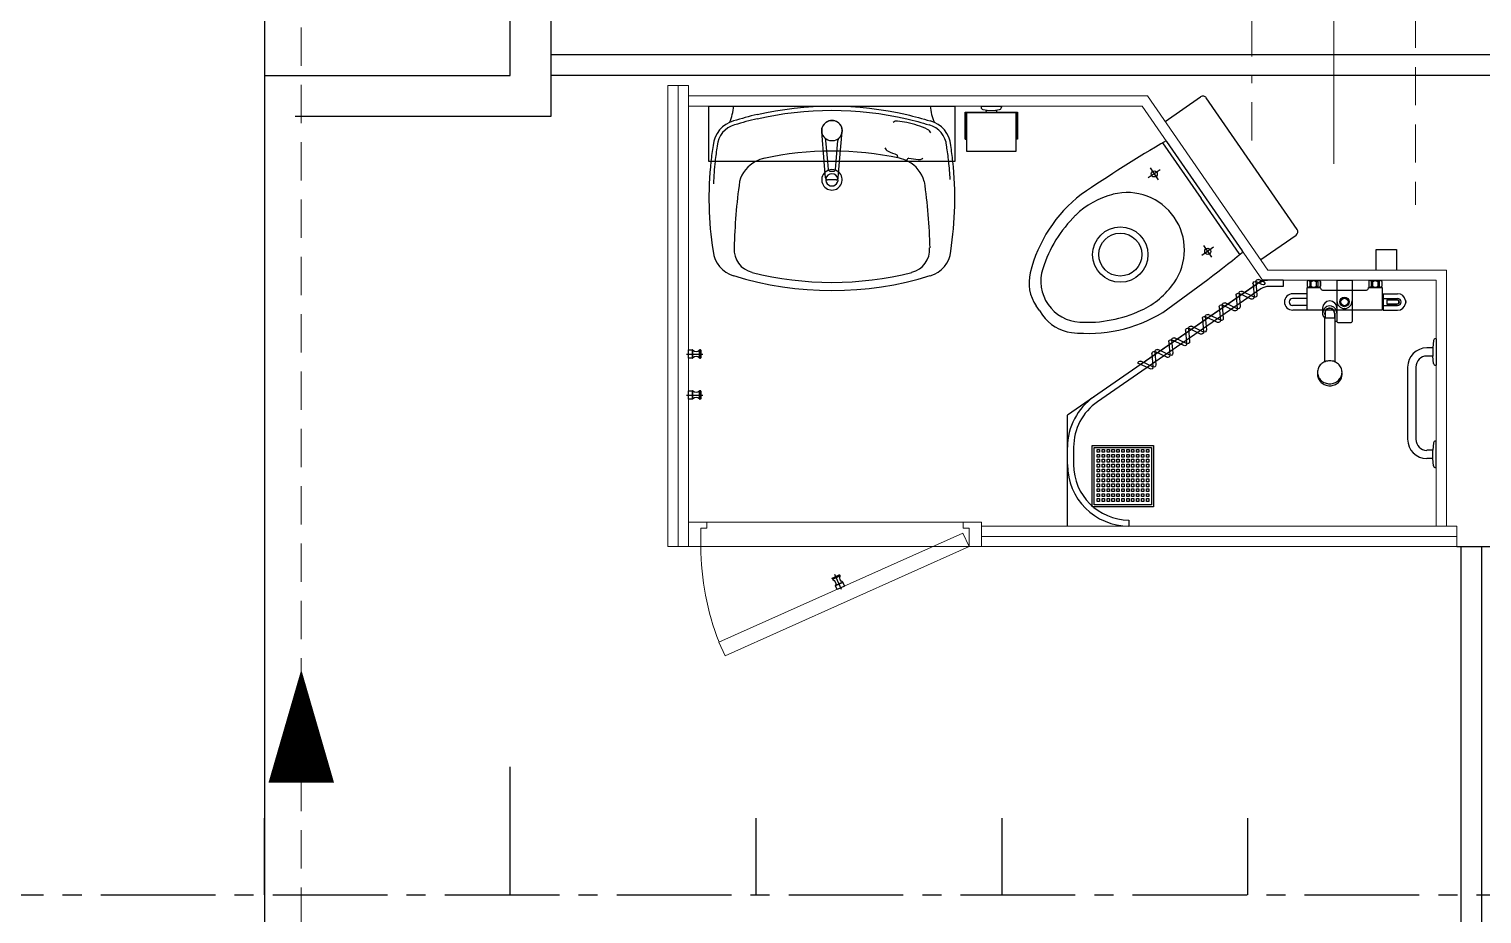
# Model space of a CAD drawing. Extents: x 475189 to 476029, y 1007718 to 1008015.
# Drawn here: x 475725.64 to 475744.65, y 1007963.89 to 1007975.47 of the extents above; entities that cross this region are included whole.
import ezdxf

# ---------------------------------------------------------------- set-up
doc = ezdxf.new("R2010")
doc.units = 0
doc.header["$LTSCALE"] = 2
doc.header["$MEASUREMENT"] = 0
for name, pattern in [('CENTER2', [1.125, 0.75, -0.125, 0.125, -0.125]), ('DASHDOT2', [0.5, 0.25, -0.125, 0, -0.125]), ('HIDDEN', [0.375, 0.25, -0.125])]:
    doc.linetypes.add(name, pattern=pattern)
doc.layers.get('0').update_dxf_attribs({"linetype": 'CONTINUOUS', "lineweight": 0})
for name, color, linetype in [('DIVISION', 42, 'CONTINUOUS'), ('Frame', 243, 'CONTINUOUS'), ('Furniture', 122, 'CONTINUOUS'), ('LAYER002', 7, 'CONTINUOUS'), ('Lining', 151, 'CONTINUOUS')]:
    doc.layers.add(name, color=color, linetype=linetype)

msp = doc.modelspace()

# ---------------------------------------------------------------- linework, layer by layer
at = {"color": 8}
for p, q in [((475742.71, 1007979.152), (475742.71, 1007973.707)), ((475734, 1007974.729), (475734, 1007968.698)), ((475734.268, 1007974.729), (475734, 1007974.729)), ((475734.134, 1007974.729), (475734.134, 1007968.698)), ((475734.268, 1007974.729), (475734.268, 1007968.698)), ((475740.275, 1007974.595), (475734.268, 1007974.595)), ((475741.85, 1007972.316), (475740.275, 1007974.595)), ((475740.205, 1007974.461), (475734.268, 1007974.461)), ((475741.779, 1007972.182), (475740.205, 1007974.461)), ((475744.186, 1007972.316), (475741.85, 1007972.316)), ((475744.186, 1007968.966), (475744.186, 1007972.316)), ((475744.052, 1007972.182), (475741.863, 1007972.182)), ((475744.052, 1007968.966), (475744.052, 1007972.182)), ((475734.268, 1007969.019), (475734.268, 1007968.939)), ((475734.268, 1007969.019), (475734.51, 1007969.019)), ((475734.429, 1007968.939), (475734.429, 1007968.698)), ((475734.429, 1007968.939), (475734.51, 1007968.939)), ((475734.51, 1007969.019), (475737.86, 1007969.019)), ((475734.51, 1007969.019), (475734.51, 1007968.939)), ((475737.859, 1007968.874), (475734.664, 1007967.446)), ((475737.859, 1007968.874), (475737.941, 1007968.698)), ((475737.86, 1007969.019), (475737.86, 1007968.939)), ((475737.86, 1007969.019), (475738.102, 1007969.019)), ((475737.941, 1007968.939), (475737.86, 1007968.939)), ((475737.941, 1007968.939), (475737.941, 1007968.698)), ((475738.102, 1007968.939), (475738.102, 1007969.019)), ((475738.102, 1007968.966), (475744.32, 1007968.966)), ((475738.102, 1007968.966), (475738.102, 1007968.698)), ((475744.32, 1007968.698), (475744.32, 1007968.966)), ((475734, 1007968.698), (475744.32, 1007968.698)), ((475734.268, 1007968.698), (475734.268, 1007968.751)), ((475734.429, 1007968.698), (475734.268, 1007968.698)), ((475737.941, 1007968.698), (475734.429, 1007968.698)), ((475737.941, 1007968.698), (475734.746, 1007967.27)), ((475737.941, 1007968.698), (475738.102, 1007968.698)), ((475738.102, 1007968.832), (475744.32, 1007968.832)), ((475738.102, 1007968.698), (475738.102, 1007968.751)), ((475734.746, 1007967.27), (475734.664, 1007967.446))]:
    msp.add_line(p, q, dxfattribs=at)
at = {"color": 8, "linetype": 'DASHDOT2'}
msp.add_line((475741.638, 1007977.811), (475741.638, 1007973.836), dxfattribs=at)
at = {"color": 8, "linetype": 'HIDDEN'}
for p, q in [((475729.202, 1007944.989), (475729.202, 1007976.471)), ((475743.782, 1007976.471), (475743.782, 1007973.171))]:
    msp.add_line(p, q, dxfattribs=at)
at = {"color": 8}
msp.add_lwpolyline([(475729.202, 1007967.089, 0, 0.858, 0), (475729.202, 1007965.61, 0.858, 0.858, 0)], format="xyseb", dxfattribs=at)
msp.add_arc((475737.807, 1007968.698), 3.377, 180, 201.7012, dxfattribs=at)
at = {"layer": 'DIVISION', "color": 8}
for p, q in [((475762.762, 1007975.131), (475732.472, 1007975.131)), ((475752.844, 1007974.863), (475732.472, 1007974.863)), ((475744.374, 1007968.698), (475744.374, 1007953.419)), ((475744.642, 1007968.698), (475744.642, 1007953.419))]:
    msp.add_line(p, q, dxfattribs=at)
at = {"layer": 'DIVISION', "color": 8, "linetype": 'Continuous'}
msp.add_line((475732.472, 1007974.863), (475732.472, 1007975.131), dxfattribs=at)
at = {"layer": 'Frame', "color": 8}
for p, q in [((475731.936, 1007964.141), (475731.936, 1007965.815)), ((475728.72, 1007964.141), (475728.72, 1007965.146)), ((475735.153, 1007964.141), (475735.153, 1007965.146)), ((475738.37, 1007964.141), (475738.37, 1007965.146)), ((475741.586, 1007964.141), (475741.586, 1007965.146))]:
    msp.add_line(p, q, dxfattribs=at)
at = {"layer": 'Frame', "color": 8, "linetype": 'CENTER2'}
msp.add_line((475661.329, 1007964.141), (475847.851, 1007964.141), dxfattribs=at)
at = {"layer": 'Furniture', "color": 8}
for p, q in [((475740.506, 1007974.261), (475740.969, 1007974.581)), ((475734.858, 1007974.461), (475735.166, 1007974.461)), ((475737.123, 1007974.461), (475737.431, 1007974.461)), ((475738.096, 1007974.461), (475738.364, 1007974.461)), ((475738.096, 1007974.461), (475738.097, 1007974.445)), ((475738.162, 1007974.407), (475738.164, 1007974.407)), ((475738.163, 1007974.402), (475738.297, 1007974.402)), ((475738.163, 1007974.402), (475738.163, 1007974.391)), ((475738.297, 1007974.407), (475738.298, 1007974.407)), ((475738.297, 1007974.402), (475738.297, 1007974.391)), ((475738.364, 1007974.461), (475738.363, 1007974.445)), ((475742.232, 1007972.847), (475741.043, 1007974.568)), ((475737.887, 1007974.027), (475737.887, 1007974.38)), ((475737.887, 1007974.38), (475738.152, 1007974.38)), ((475737.903, 1007974.027), (475737.903, 1007974.38)), ((475737.909, 1007973.866), (475737.909, 1007974.38)), ((475737.909, 1007974.375), (475738.552, 1007974.375)), ((475738.308, 1007974.38), (475738.573, 1007974.38)), ((475738.552, 1007974.38), (475738.552, 1007973.866)), ((475738.557, 1007974.38), (475738.557, 1007974.027)), ((475738.573, 1007974.38), (475738.573, 1007974.027)), ((475736.044, 1007973.737), (475736.011, 1007974.128)), ((475736.09, 1007973.737), (475736.066, 1007974.01)), ((475736.199, 1007973.737), (475736.223, 1007974.01)), ((475736.245, 1007973.737), (475736.278, 1007974.128)), ((475737.887, 1007974.027), (475737.903, 1007974.027)), ((475738.573, 1007974.027), (475738.557, 1007974.027)), ((475738.552, 1007973.866), (475737.909, 1007973.866)), ((475740.471, 1007973.981), (475740.976, 1007973.25)), ((475741.515, 1007972.565), (475740.526, 1007973.996)), ((475736.062, 1007973.52), (475736.044, 1007973.737)), ((475736.1, 1007973.633), (475736.09, 1007973.737)), ((475736.19, 1007973.633), (475736.199, 1007973.737)), ((475736.227, 1007973.52), (475736.245, 1007973.737)), ((475740.438, 1007973.628), (475740.284, 1007973.521)), ((475740.308, 1007973.651), (475740.414, 1007973.497)), ((475736.201, 1007973.496), (475736.089, 1007973.496)), ((475736.126, 1007973.608), (475736.163, 1007973.608)), ((475741.472, 1007972.533), (475740.976, 1007973.25)), ((475741.756, 1007972.453), (475742.219, 1007972.773)), ((475741.139, 1007972.613), (475740.985, 1007972.507)), ((475741.116, 1007972.483), (475741.009, 1007972.637)), ((475743.264, 1007972.584), (475743.532, 1007972.584)), ((475743.264, 1007972.316), (475743.264, 1007972.584)), ((475743.532, 1007972.584), (475743.532, 1007972.316)), ((475741.779, 1007972.182), (475739.227, 1007970.418)), ((475741.711, 1007972.135), (475740.201, 1007971.091)), ((475741.654, 1007972.137), (475741.668, 1007971.963)), ((475741.771, 1007972.126), (475741.692, 1007972.164)), ((475741.692, 1007972.164), (475741.706, 1007971.989)), ((475741.809, 1007972.153), (475741.73, 1007972.19)), ((475742.047, 1007972.182), (475741.779, 1007972.182)), ((475742.047, 1007972.182), (475742.047, 1007972.102)), ((475742.364, 1007972.164), (475742.364, 1007972.164)), ((475742.364, 1007972.164), (475742.364, 1007972.105)), ((475742.364, 1007972.164), (475742.364, 1007972.105)), ((475742.364, 1007972.105), (475742.364, 1007972.105)), ((475742.369, 1007972.182), (475742.53, 1007972.182)), ((475742.397, 1007972.164), (475742.417, 1007972.164)), ((475742.397, 1007972.164), (475742.397, 1007972.105)), ((475742.397, 1007972.105), (475742.417, 1007972.105)), ((475742.417, 1007972.105), (475742.417, 1007972.164)), ((475742.481, 1007972.164), (475742.502, 1007972.164)), ((475742.481, 1007972.164), (475742.481, 1007972.105)), ((475742.481, 1007972.105), (475742.502, 1007972.105)), ((475742.502, 1007972.164), (475742.502, 1007972.105)), ((475742.534, 1007972.164), (475742.535, 1007972.164)), ((475742.534, 1007972.164), (475742.534, 1007972.105)), ((475742.534, 1007972.105), (475742.535, 1007972.105)), ((475742.535, 1007972.164), (475742.535, 1007972.105)), ((475742.752, 1007972.182), (475742.951, 1007972.182)), ((475742.752, 1007972.182), (475742.752, 1007971.912)), ((475742.951, 1007972.182), (475742.951, 1007971.912)), ((475743.169, 1007972.164), (475743.168, 1007972.164)), ((475743.168, 1007972.164), (475743.168, 1007972.105)), ((475743.169, 1007972.105), (475743.168, 1007972.105)), ((475743.169, 1007972.164), (475743.169, 1007972.105)), ((475743.173, 1007972.182), (475743.334, 1007972.182)), ((475743.201, 1007972.164), (475743.221, 1007972.164)), ((475743.201, 1007972.164), (475743.201, 1007972.105)), ((475743.201, 1007972.105), (475743.221, 1007972.105)), ((475743.221, 1007972.105), (475743.221, 1007972.164)), ((475743.286, 1007972.164), (475743.306, 1007972.164)), ((475743.286, 1007972.164), (475743.286, 1007972.105)), ((475743.286, 1007972.105), (475743.306, 1007972.105)), ((475743.306, 1007972.164), (475743.306, 1007972.105)), ((475743.338, 1007972.164), (475743.339, 1007972.164)), ((475743.338, 1007972.164), (475743.338, 1007972.105)), ((475743.338, 1007972.105), (475743.339, 1007972.105)), ((475743.339, 1007972.164), (475743.339, 1007972.105)), ((475741.757, 1007972.069), (475739.62, 1007970.592)), ((475741.433, 1007971.985), (475741.447, 1007971.81)), ((475741.63, 1007971.936), (475741.471, 1007972.011)), ((475741.471, 1007972.011), (475741.486, 1007971.837)), ((475741.668, 1007971.963), (475741.51, 1007972.038)), ((475742.047, 1007972.102), (475741.863, 1007972.102)), ((475742.361, 1007971.944), (475742.172, 1007971.944)), ((475742.361, 1007972.005), (475742.173, 1007972.005)), ((475742.361, 1007972.086), (475742.538, 1007972.086)), ((475742.361, 1007971.791), (475742.361, 1007972.086)), ((475742.538, 1007972.08), (475742.538, 1007972.086)), ((475742.565, 1007972.054), (475743.138, 1007972.054)), ((475743.165, 1007972.086), (475743.342, 1007972.086)), ((475743.165, 1007972.08), (475743.165, 1007972.086)), ((475743.342, 1007972.08), (475743.342, 1007972.086)), ((475743.342, 1007972.086), (475743.342, 1007971.791)), ((475743.342, 1007971.992), (475743.358, 1007971.992)), ((475743.358, 1007972.005), (475743.546, 1007972.005)), ((475743.358, 1007972.005), (475743.358, 1007971.791)), ((475743.358, 1007971.944), (475743.546, 1007971.944)), ((475743.404, 1007971.925), (475743.404, 1007971.871)), ((475743.404, 1007971.925), (475743.542, 1007971.925)), ((475743.406, 1007971.924), (475743.406, 1007971.873)), ((475743.406, 1007971.924), (475743.542, 1007971.924)), ((475743.651, 1007971.92), (475743.651, 1007971.92)), ((475743.651, 1007971.92), (475743.651, 1007971.877)), ((475738.859, 1007971.787), (475738.818, 1007971.846)), ((475738.859, 1007971.787), (475738.901, 1007971.727)), ((475741.227, 1007971.658), (475741.069, 1007971.733)), ((475741.213, 1007971.832), (475741.227, 1007971.658)), ((475741.251, 1007971.859), (475741.265, 1007971.684)), ((475741.409, 1007971.784), (475741.251, 1007971.859)), ((475741.447, 1007971.81), (475741.289, 1007971.885)), ((475742.361, 1007971.853), (475742.172, 1007971.853)), ((475742.361, 1007971.791), (475742.173, 1007971.791)), ((475742.851, 1007971.791), (475742.361, 1007971.791)), ((475742.565, 1007971.818), (475742.565, 1007971.751)), ((475742.597, 1007971.751), (475742.597, 1007971.686)), ((475742.72, 1007971.751), (475742.72, 1007971.686)), ((475742.725, 1007971.751), (475742.725, 1007971.648)), ((475742.752, 1007971.912), (475742.752, 1007971.641)), ((475743.342, 1007971.791), (475742.851, 1007971.791)), ((475742.951, 1007971.912), (475742.951, 1007971.641)), ((475743.342, 1007971.804), (475743.358, 1007971.804)), ((475743.358, 1007971.853), (475743.546, 1007971.853)), ((475743.358, 1007971.791), (475743.546, 1007971.791)), ((475743.404, 1007971.871), (475743.542, 1007971.871)), ((475743.406, 1007971.873), (475743.542, 1007971.873)), ((475743.651, 1007971.877), (475743.651, 1007971.877)), ((475740.968, 1007971.479), (475740.81, 1007971.554)), ((475740.81, 1007971.554), (475740.824, 1007971.379)), ((475741.006, 1007971.505), (475740.848, 1007971.58)), ((475740.992, 1007971.68), (475741.006, 1007971.505)), ((475741.189, 1007971.631), (475741.03, 1007971.706)), ((475741.03, 1007971.706), (475741.045, 1007971.532)), ((475742.591, 1007971.686), (475742.591, 1007971.115)), ((475742.725, 1007971.686), (475742.591, 1007971.686)), ((475742.725, 1007971.686), (475742.725, 1007971.115)), ((475742.725, 1007971.648), (475742.752, 1007971.648)), ((475742.763, 1007971.63), (475742.94, 1007971.63)), ((475740.551, 1007971.375), (475740.565, 1007971.201)), ((475740.589, 1007971.402), (475740.604, 1007971.227)), ((475740.748, 1007971.327), (475740.589, 1007971.402)), ((475740.786, 1007971.353), (475740.628, 1007971.428)), ((475740.772, 1007971.528), (475740.786, 1007971.353)), ((475744.017, 1007971.395), (475744.005, 1007971.298)), ((475744.052, 1007971.418), (475744.044, 1007971.418)), ((475744.052, 1007971.418), (475744.052, 1007971.07)), ((475734.242, 1007971.217), (475734.456, 1007971.217)), ((475734.32, 1007971.164), (475734.32, 1007971.271)), ((475734.324, 1007971.165), (475734.324, 1007971.27)), ((475734.412, 1007971.165), (475734.412, 1007971.27)), ((475734.424, 1007971.271), (475734.415, 1007971.271)), ((475734.415, 1007971.164), (475734.415, 1007971.271)), ((475734.424, 1007971.164), (475734.415, 1007971.164)), ((475734.424, 1007971.164), (475734.424, 1007971.271)), ((475734.429, 1007971.266), (475734.429, 1007971.169)), ((475740.331, 1007971.223), (475740.345, 1007971.048)), ((475740.527, 1007971.174), (475740.369, 1007971.249)), ((475740.369, 1007971.249), (475740.383, 1007971.075)), ((475740.565, 1007971.201), (475740.407, 1007971.276)), ((475744.005, 1007971.298), (475743.929, 1007971.298)), ((475744.005, 1007971.191), (475743.929, 1007971.191)), ((475744.005, 1007971.298), (475744.005, 1007971.191)), ((475744.017, 1007971.093), (475744.005, 1007971.191)), ((475740.307, 1007971.022), (475740.148, 1007971.097)), ((475740.345, 1007971.048), (475740.187, 1007971.123)), ((475743.677, 1007971.046), (475743.677, 1007970.102)), ((475743.784, 1007971.046), (475743.784, 1007970.102)), ((475744.052, 1007971.07), (475744.044, 1007971.07)), ((475734.242, 1007970.681), (475734.456, 1007970.681)), ((475734.32, 1007970.628), (475734.32, 1007970.735)), ((475734.324, 1007970.629), (475734.324, 1007970.733)), ((475734.412, 1007970.629), (475734.412, 1007970.733)), ((475734.424, 1007970.735), (475734.415, 1007970.735)), ((475734.415, 1007970.628), (475734.415, 1007970.735)), ((475734.424, 1007970.628), (475734.415, 1007970.628)), ((475734.424, 1007970.628), (475734.424, 1007970.735)), ((475734.429, 1007970.73), (475734.429, 1007970.633)), ((475739.227, 1007969.77), (475739.227, 1007970.418)), ((475739.549, 1007970.022), (475740.353, 1007970.022)), ((475739.549, 1007969.218), (475739.549, 1007970.022)), ((475740.353, 1007970.022), (475740.353, 1007969.218)), ((475744.017, 1007970.055), (475744.005, 1007969.958)), ((475744.052, 1007970.078), (475744.044, 1007970.078)), ((475744.052, 1007969.73), (475744.052, 1007970.078)), ((475739.227, 1007968.966), (475739.227, 1007969.997)), ((475739.308, 1007969.768), (475739.308, 1007969.997)), ((475739.576, 1007969.995), (475740.326, 1007969.995)), ((475739.576, 1007969.245), (475739.576, 1007969.995)), ((475740.326, 1007969.995), (475740.326, 1007969.245)), ((475744.005, 1007969.958), (475743.929, 1007969.958)), ((475744.005, 1007969.85), (475743.929, 1007969.85)), ((475744.005, 1007969.85), (475744.005, 1007969.958)), ((475744.017, 1007969.753), (475744.005, 1007969.85)), ((475744.052, 1007969.73), (475744.044, 1007969.73)), ((475740.353, 1007969.218), (475739.549, 1007969.218)), ((475740.326, 1007969.245), (475739.576, 1007969.245)), ((475740.031, 1007969.046), (475740.031, 1007968.966)), ((475736.247, 1007968.324), (475736.149, 1007968.28)), ((475736.152, 1007968.287), (475736.24, 1007968.327)), ((475736.25, 1007968.316), (475736.152, 1007968.273)), ((475736.25, 1007968.312), (475736.155, 1007968.27)), ((475736.272, 1007968.136), (475736.185, 1007968.332)), ((475736.247, 1007968.324), (475736.25, 1007968.316)), ((475736.149, 1007968.28), (475736.152, 1007968.273)), ((475736.286, 1007968.232), (475736.191, 1007968.189)), ((475736.289, 1007968.229), (475736.191, 1007968.185)), ((475736.212, 1007968.138), (475736.191, 1007968.185)), ((475736.31, 1007968.182), (475736.212, 1007968.138)), ((475736.289, 1007968.229), (475736.31, 1007968.182))]:
    msp.add_line(p, q, dxfattribs=at)
for points in [[(475734.536, 1007973.737), (475734.536, 1007974.461), (475737.753, 1007974.461), (475737.753, 1007973.737)], [(475739.616, 1007969.969), (475739.647, 1007969.969), (475739.647, 1007969.932), (475739.616, 1007969.932)], [(475739.616, 1007969.905), (475739.647, 1007969.905), (475739.647, 1007969.867), (475739.616, 1007969.867)], [(475739.616, 1007969.84), (475739.647, 1007969.84), (475739.647, 1007969.803), (475739.616, 1007969.803)], [(475739.68, 1007969.969), (475739.711, 1007969.969), (475739.711, 1007969.932), (475739.68, 1007969.932)], [(475739.68, 1007969.905), (475739.711, 1007969.905), (475739.711, 1007969.867), (475739.68, 1007969.867)], [(475739.68, 1007969.84), (475739.711, 1007969.84), (475739.711, 1007969.803), (475739.68, 1007969.803)], [(475739.744, 1007969.969), (475739.776, 1007969.969), (475739.776, 1007969.932), (475739.744, 1007969.932)], [(475739.744, 1007969.905), (475739.776, 1007969.905), (475739.776, 1007969.867), (475739.744, 1007969.867)], [(475739.744, 1007969.84), (475739.776, 1007969.84), (475739.776, 1007969.803), (475739.744, 1007969.803)], [(475739.809, 1007969.969), (475739.84, 1007969.969), (475739.84, 1007969.932), (475739.809, 1007969.932)], [(475739.809, 1007969.905), (475739.84, 1007969.905), (475739.84, 1007969.867), (475739.809, 1007969.867)], [(475739.809, 1007969.84), (475739.84, 1007969.84), (475739.84, 1007969.803), (475739.809, 1007969.803)], [(475739.873, 1007969.969), (475739.904, 1007969.969), (475739.904, 1007969.932), (475739.873, 1007969.932)], [(475739.873, 1007969.905), (475739.904, 1007969.905), (475739.904, 1007969.867), (475739.873, 1007969.867)], [(475739.873, 1007969.84), (475739.904, 1007969.84), (475739.904, 1007969.803), (475739.873, 1007969.803)], [(475739.937, 1007969.969), (475739.969, 1007969.969), (475739.969, 1007969.932), (475739.937, 1007969.932)], [(475739.937, 1007969.905), (475739.969, 1007969.905), (475739.969, 1007969.867), (475739.937, 1007969.867)], [(475739.937, 1007969.84), (475739.969, 1007969.84), (475739.969, 1007969.803), (475739.937, 1007969.803)], [(475740.002, 1007969.969), (475740.033, 1007969.969), (475740.033, 1007969.932), (475740.002, 1007969.932)], [(475740.002, 1007969.905), (475740.033, 1007969.905), (475740.033, 1007969.867), (475740.002, 1007969.867)], [(475740.002, 1007969.84), (475740.033, 1007969.84), (475740.033, 1007969.803), (475740.002, 1007969.803)], [(475740.066, 1007969.969), (475740.097, 1007969.969), (475740.097, 1007969.932), (475740.066, 1007969.932)], [(475740.066, 1007969.905), (475740.097, 1007969.905), (475740.097, 1007969.867), (475740.066, 1007969.867)], [(475740.066, 1007969.84), (475740.097, 1007969.84), (475740.097, 1007969.803), (475740.066, 1007969.803)], [(475740.13, 1007969.969), (475740.162, 1007969.969), (475740.162, 1007969.932), (475740.13, 1007969.932)], [(475740.13, 1007969.905), (475740.162, 1007969.905), (475740.162, 1007969.867), (475740.13, 1007969.867)], [(475740.13, 1007969.84), (475740.162, 1007969.84), (475740.162, 1007969.803), (475740.13, 1007969.803)], [(475740.195, 1007969.969), (475740.226, 1007969.969), (475740.226, 1007969.932), (475740.195, 1007969.932)], [(475740.195, 1007969.905), (475740.226, 1007969.905), (475740.226, 1007969.867), (475740.195, 1007969.867)], [(475740.195, 1007969.84), (475740.226, 1007969.84), (475740.226, 1007969.803), (475740.195, 1007969.803)], [(475740.259, 1007969.969), (475740.29, 1007969.969), (475740.29, 1007969.932), (475740.259, 1007969.932)], [(475740.259, 1007969.905), (475740.29, 1007969.905), (475740.29, 1007969.867), (475740.259, 1007969.867)], [(475740.259, 1007969.84), (475740.29, 1007969.84), (475740.29, 1007969.803), (475740.259, 1007969.803)], [(475739.616, 1007969.776), (475739.647, 1007969.776), (475739.647, 1007969.739), (475739.616, 1007969.739)], [(475739.616, 1007969.712), (475739.647, 1007969.712), (475739.647, 1007969.674), (475739.616, 1007969.674)], [(475739.616, 1007969.648), (475739.647, 1007969.648), (475739.647, 1007969.61), (475739.616, 1007969.61)], [(475739.68, 1007969.776), (475739.711, 1007969.776), (475739.711, 1007969.739), (475739.68, 1007969.739)], [(475739.68, 1007969.712), (475739.711, 1007969.712), (475739.711, 1007969.674), (475739.68, 1007969.674)], [(475739.68, 1007969.648), (475739.711, 1007969.648), (475739.711, 1007969.61), (475739.68, 1007969.61)], [(475739.744, 1007969.776), (475739.776, 1007969.776), (475739.776, 1007969.739), (475739.744, 1007969.739)], [(475739.744, 1007969.712), (475739.776, 1007969.712), (475739.776, 1007969.674), (475739.744, 1007969.674)], [(475739.744, 1007969.648), (475739.776, 1007969.648), (475739.776, 1007969.61), (475739.744, 1007969.61)], [(475739.809, 1007969.776), (475739.84, 1007969.776), (475739.84, 1007969.739), (475739.809, 1007969.739)], [(475739.809, 1007969.712), (475739.84, 1007969.712), (475739.84, 1007969.674), (475739.809, 1007969.674)], [(475739.809, 1007969.648), (475739.84, 1007969.648), (475739.84, 1007969.61), (475739.809, 1007969.61)], [(475739.873, 1007969.776), (475739.904, 1007969.776), (475739.904, 1007969.739), (475739.873, 1007969.739)], [(475739.873, 1007969.712), (475739.904, 1007969.712), (475739.904, 1007969.674), (475739.873, 1007969.674)], [(475739.873, 1007969.648), (475739.904, 1007969.648), (475739.904, 1007969.61), (475739.873, 1007969.61)], [(475739.937, 1007969.776), (475739.969, 1007969.776), (475739.969, 1007969.739), (475739.937, 1007969.739)], [(475739.937, 1007969.712), (475739.969, 1007969.712), (475739.969, 1007969.674), (475739.937, 1007969.674)], [(475739.937, 1007969.648), (475739.969, 1007969.648), (475739.969, 1007969.61), (475739.937, 1007969.61)], [(475740.002, 1007969.776), (475740.033, 1007969.776), (475740.033, 1007969.739), (475740.002, 1007969.739)], [(475740.002, 1007969.712), (475740.033, 1007969.712), (475740.033, 1007969.674), (475740.002, 1007969.674)], [(475740.002, 1007969.648), (475740.033, 1007969.648), (475740.033, 1007969.61), (475740.002, 1007969.61)], [(475740.066, 1007969.776), (475740.097, 1007969.776), (475740.097, 1007969.739), (475740.066, 1007969.739)], [(475740.066, 1007969.712), (475740.097, 1007969.712), (475740.097, 1007969.674), (475740.066, 1007969.674)], [(475740.066, 1007969.648), (475740.097, 1007969.648), (475740.097, 1007969.61), (475740.066, 1007969.61)], [(475740.13, 1007969.776), (475740.162, 1007969.776), (475740.162, 1007969.739), (475740.13, 1007969.739)], [(475740.13, 1007969.712), (475740.162, 1007969.712), (475740.162, 1007969.674), (475740.13, 1007969.674)], [(475740.13, 1007969.648), (475740.162, 1007969.648), (475740.162, 1007969.61), (475740.13, 1007969.61)], [(475740.195, 1007969.776), (475740.226, 1007969.776), (475740.226, 1007969.739), (475740.195, 1007969.739)], [(475740.195, 1007969.712), (475740.226, 1007969.712), (475740.226, 1007969.674), (475740.195, 1007969.674)], [(475740.195, 1007969.648), (475740.226, 1007969.648), (475740.226, 1007969.61), (475740.195, 1007969.61)], [(475740.259, 1007969.776), (475740.29, 1007969.776), (475740.29, 1007969.739), (475740.259, 1007969.739)], [(475740.259, 1007969.712), (475740.29, 1007969.712), (475740.29, 1007969.674), (475740.259, 1007969.674)], [(475740.259, 1007969.648), (475740.29, 1007969.648), (475740.29, 1007969.61), (475740.259, 1007969.61)], [(475739.616, 1007969.583), (475739.647, 1007969.583), (475739.647, 1007969.546), (475739.616, 1007969.546)], [(475739.616, 1007969.519), (475739.647, 1007969.519), (475739.647, 1007969.481), (475739.616, 1007969.481)], [(475739.616, 1007969.455), (475739.647, 1007969.455), (475739.647, 1007969.417), (475739.616, 1007969.417)], [(475739.68, 1007969.583), (475739.711, 1007969.583), (475739.711, 1007969.546), (475739.68, 1007969.546)], [(475739.68, 1007969.519), (475739.711, 1007969.519), (475739.711, 1007969.481), (475739.68, 1007969.481)], [(475739.68, 1007969.455), (475739.711, 1007969.455), (475739.711, 1007969.417), (475739.68, 1007969.417)], [(475739.744, 1007969.583), (475739.776, 1007969.583), (475739.776, 1007969.546), (475739.744, 1007969.546)], [(475739.744, 1007969.519), (475739.776, 1007969.519), (475739.776, 1007969.481), (475739.744, 1007969.481)], [(475739.744, 1007969.455), (475739.776, 1007969.455), (475739.776, 1007969.417), (475739.744, 1007969.417)], [(475739.809, 1007969.583), (475739.84, 1007969.583), (475739.84, 1007969.546), (475739.809, 1007969.546)], [(475739.809, 1007969.519), (475739.84, 1007969.519), (475739.84, 1007969.481), (475739.809, 1007969.481)], [(475739.809, 1007969.455), (475739.84, 1007969.455), (475739.84, 1007969.417), (475739.809, 1007969.417)], [(475739.873, 1007969.583), (475739.904, 1007969.583), (475739.904, 1007969.546), (475739.873, 1007969.546)], [(475739.873, 1007969.519), (475739.904, 1007969.519), (475739.904, 1007969.481), (475739.873, 1007969.481)], [(475739.873, 1007969.455), (475739.904, 1007969.455), (475739.904, 1007969.417), (475739.873, 1007969.417)], [(475739.937, 1007969.583), (475739.969, 1007969.583), (475739.969, 1007969.546), (475739.937, 1007969.546)], [(475739.937, 1007969.519), (475739.969, 1007969.519), (475739.969, 1007969.481), (475739.937, 1007969.481)], [(475739.937, 1007969.455), (475739.969, 1007969.455), (475739.969, 1007969.417), (475739.937, 1007969.417)], [(475740.002, 1007969.583), (475740.033, 1007969.583), (475740.033, 1007969.546), (475740.002, 1007969.546)], [(475740.002, 1007969.519), (475740.033, 1007969.519), (475740.033, 1007969.481), (475740.002, 1007969.481)], [(475740.002, 1007969.455), (475740.033, 1007969.455), (475740.033, 1007969.417), (475740.002, 1007969.417)], [(475740.066, 1007969.583), (475740.097, 1007969.583), (475740.097, 1007969.546), (475740.066, 1007969.546)], [(475740.066, 1007969.519), (475740.097, 1007969.519), (475740.097, 1007969.481), (475740.066, 1007969.481)], [(475740.066, 1007969.455), (475740.097, 1007969.455), (475740.097, 1007969.417), (475740.066, 1007969.417)], [(475740.13, 1007969.583), (475740.162, 1007969.583), (475740.162, 1007969.546), (475740.13, 1007969.546)], [(475740.13, 1007969.519), (475740.162, 1007969.519), (475740.162, 1007969.481), (475740.13, 1007969.481)], [(475740.13, 1007969.455), (475740.162, 1007969.455), (475740.162, 1007969.417), (475740.13, 1007969.417)], [(475740.195, 1007969.583), (475740.226, 1007969.583), (475740.226, 1007969.546), (475740.195, 1007969.546)], [(475740.195, 1007969.519), (475740.226, 1007969.519), (475740.226, 1007969.481), (475740.195, 1007969.481)], [(475740.195, 1007969.455), (475740.226, 1007969.455), (475740.226, 1007969.417), (475740.195, 1007969.417)], [(475740.259, 1007969.583), (475740.29, 1007969.583), (475740.29, 1007969.546), (475740.259, 1007969.546)], [(475740.259, 1007969.519), (475740.29, 1007969.519), (475740.29, 1007969.481), (475740.259, 1007969.481)], [(475740.259, 1007969.455), (475740.29, 1007969.455), (475740.29, 1007969.417), (475740.259, 1007969.417)], [(475739.616, 1007969.39), (475739.647, 1007969.39), (475739.647, 1007969.353), (475739.616, 1007969.353)], [(475739.616, 1007969.326), (475739.647, 1007969.326), (475739.647, 1007969.288), (475739.616, 1007969.288)], [(475739.68, 1007969.39), (475739.711, 1007969.39), (475739.711, 1007969.353), (475739.68, 1007969.353)], [(475739.68, 1007969.326), (475739.711, 1007969.326), (475739.711, 1007969.288), (475739.68, 1007969.288)], [(475739.744, 1007969.39), (475739.776, 1007969.39), (475739.776, 1007969.353), (475739.744, 1007969.353)], [(475739.744, 1007969.326), (475739.776, 1007969.326), (475739.776, 1007969.288), (475739.744, 1007969.288)], [(475739.809, 1007969.39), (475739.84, 1007969.39), (475739.84, 1007969.353), (475739.809, 1007969.353)], [(475739.809, 1007969.326), (475739.84, 1007969.326), (475739.84, 1007969.288), (475739.809, 1007969.288)], [(475739.873, 1007969.39), (475739.904, 1007969.39), (475739.904, 1007969.353), (475739.873, 1007969.353)], [(475739.873, 1007969.326), (475739.904, 1007969.326), (475739.904, 1007969.288), (475739.873, 1007969.288)], [(475739.937, 1007969.39), (475739.969, 1007969.39), (475739.969, 1007969.353), (475739.937, 1007969.353)], [(475739.937, 1007969.326), (475739.969, 1007969.326), (475739.969, 1007969.288), (475739.937, 1007969.288)], [(475740.002, 1007969.39), (475740.033, 1007969.39), (475740.033, 1007969.353), (475740.002, 1007969.353)], [(475740.002, 1007969.326), (475740.033, 1007969.326), (475740.033, 1007969.288), (475740.002, 1007969.288)], [(475740.066, 1007969.39), (475740.097, 1007969.39), (475740.097, 1007969.353), (475740.066, 1007969.353)], [(475740.066, 1007969.326), (475740.097, 1007969.326), (475740.097, 1007969.288), (475740.066, 1007969.288)], [(475740.13, 1007969.39), (475740.162, 1007969.39), (475740.162, 1007969.353), (475740.13, 1007969.353)], [(475740.13, 1007969.326), (475740.162, 1007969.326), (475740.162, 1007969.288), (475740.13, 1007969.288)], [(475740.195, 1007969.39), (475740.226, 1007969.39), (475740.226, 1007969.353), (475740.195, 1007969.353)], [(475740.195, 1007969.326), (475740.226, 1007969.326), (475740.226, 1007969.288), (475740.195, 1007969.288)], [(475740.259, 1007969.39), (475740.29, 1007969.39), (475740.29, 1007969.353), (475740.259, 1007969.353)], [(475740.259, 1007969.326), (475740.29, 1007969.326), (475740.29, 1007969.288), (475740.259, 1007969.288)]]:
    msp.add_lwpolyline(points, close=True, dxfattribs=at)
for points in [[(475735.166, 1007974.349, -0.113761), (475737.123, 1007974.349)], [(475735.166, 1007974.349, -0.113761), (475737.123, 1007974.349)], [(475735.166, 1007974.349, -0.113761), (475737.123, 1007974.349, -0.018329), (475737.431, 1007974.266)], [(475735.166, 1007974.294, -0.115217), (475737.123, 1007974.294, -0.017611), (475737.416, 1007974.215)], [(475737.123, 1007974.294, -0.017611), (475737.416, 1007974.215)], [(475734.937, 1007973.475, 0.014975), (475734.888, 1007973.042, 0.014955), (475734.866, 1007972.606, 0.014955)], [(475737.352, 1007973.475, -0.014975), (475737.401, 1007973.042, -0.014955), (475737.424, 1007972.606, -0.014955)], [(475742.417, 1007972.164, -0.053646), (475742.425, 1007972.17, -0.055269), (475742.434, 1007972.174, -0.056428), (475742.444, 1007972.177, -0.056849), (475742.454, 1007972.177, -0.056428), (475742.464, 1007972.174, -0.055269), (475742.473, 1007972.17, -0.053646), (475742.481, 1007972.164, -0.053646)], [(475742.417, 1007972.105, 0.053646), (475742.425, 1007972.098, 0.055269), (475742.434, 1007972.094, 0.056428), (475742.444, 1007972.091, 0.056849), (475742.454, 1007972.091, 0.056428), (475742.464, 1007972.094, 0.055269), (475742.473, 1007972.098, 0.053646), (475742.481, 1007972.105, 0.053646)], [(475743.221, 1007972.164, -0.053646), (475743.229, 1007972.17, -0.055269), (475743.239, 1007972.174, -0.056428), (475743.248, 1007972.177, -0.056849), (475743.258, 1007972.177, -0.056428), (475743.268, 1007972.174, -0.055269), (475743.277, 1007972.17, -0.053646), (475743.286, 1007972.164, -0.053646)], [(475743.221, 1007972.105, 0.053646), (475743.229, 1007972.098, 0.055269), (475743.239, 1007972.094, 0.056428), (475743.248, 1007972.091, 0.056849), (475743.258, 1007972.091, 0.056428), (475743.268, 1007972.094, 0.055269), (475743.277, 1007972.098, 0.053646), (475743.286, 1007972.105, 0.053646)], [(475742.498, 1007970.963, 0.052075), (475742.499, 1007970.934, 0.05173), (475742.505, 1007970.906, 0.05089), (475742.518, 1007970.879, 0.049718), (475742.536, 1007970.855, 0.048423), (475742.558, 1007970.835, 0.047205), (475742.584, 1007970.819, 0.046227), (475742.613, 1007970.808, 0.045603), (475742.644, 1007970.802, 0.045396), (475742.675, 1007970.802, 0.045626), (475742.705, 1007970.808, 0.046271), (475742.734, 1007970.819, 0.047264), (475742.76, 1007970.836, 0.048491), (475742.782, 1007970.856, 0.049785), (475742.8, 1007970.88, 0.050944), (475742.812, 1007970.907, 0.051762), (475742.818, 1007970.936, 0.052077), (475742.819, 1007970.965, 0.052077)]]:
    msp.add_lwpolyline(points, format="xyb", dxfattribs=at)
for points in [[(475734.32, 1007971.164), (475734.268, 1007971.164), (475734.268, 1007971.271), (475734.32, 1007971.271)], [(475734.32, 1007970.628), (475734.268, 1007970.628), (475734.268, 1007970.735), (475734.32, 1007970.735)]]:
    msp.add_lwpolyline(points, dxfattribs=at)
msp.add_lwpolyline([(475742.819, 1007970.979, 0.052543), (475742.816, 1007971.008, 0.051974), (475742.807, 1007971.036, 0.050953), (475742.792, 1007971.062, 0.049677), (475742.772, 1007971.085, 0.048366), (475742.748, 1007971.103, 0.047214), (475742.72, 1007971.117, 0.046368), (475742.69, 1007971.126, 0.045923), (475742.658, 1007971.129, 0.045923), (475742.627, 1007971.126, 0.046368), (475742.597, 1007971.117, 0.047214), (475742.569, 1007971.103, 0.048366), (475742.545, 1007971.085, 0.049677), (475742.525, 1007971.062, 0.050953), (475742.51, 1007971.036, 0.051974), (475742.501, 1007971.008, 0.052543), (475742.498, 1007970.979, 0.052543), (475742.501, 1007970.949, 0.051974), (475742.51, 1007970.921, 0.050953), (475742.525, 1007970.895, 0.049677), (475742.545, 1007970.872, 0.048366), (475742.569, 1007970.854, 0.047214), (475742.597, 1007970.84, 0.046368), (475742.627, 1007970.831, 0.045923), (475742.658, 1007970.828, 0.045923), (475742.69, 1007970.831, 0.046368), (475742.72, 1007970.84, 0.047214), (475742.748, 1007970.854, 0.048366), (475742.772, 1007970.872, 0.049677), (475742.792, 1007970.895, 0.050953), (475742.807, 1007970.921, 0.051974), (475742.816, 1007970.949, 0.052543)], format="xyb", close=True, dxfattribs=at)
for centre, radius in [((475736.145, 1007974.139), 0.134), ((475740.361, 1007973.574), 0.0402), ((475739.918, 1007972.518), 0.362), ((475739.918, 1007972.518), 0.281), ((475741.062, 1007972.56), 0.0402), ((475742.851, 1007971.898), 0.0617), ((475742.851, 1007971.898), 0.0482)]:
    msp.add_circle(centre, radius, dxfattribs=at)
for centre, radius, start, end in [((475740.999, 1007974.537), 0.0536, 34.6526, 124.6527), ((475734.282, 1007974.492), 0.577, 334.91, 356.9256), ((475738.008, 1007974.492), 0.577, 183.0744, 205.09), ((475738.129, 1007974.447), 0.0322, 183.9808, 254.7666), ((475738.23, 1007974.818), 0.416, 254.7666, 285.2343), ((475738.152, 1007974.391), 0.0107, 270, 0), ((475738.308, 1007974.391), 0.0107, 180, 270), ((475738.331, 1007974.447), 0.0322, 285.2343, 356.0192), ((475734.955, 1007973.913), 0.367, 105.3905, 174.9983), ((475734.955, 1007973.913), 0.313, 105.3905, 174.9983), ((475736.145, 1007970.105), 4.356, 102.9802, 107.1806), ((475736.145, 1007970.105), 4.302, 103.1449, 107.1806), ((475736.145, 1007974.139), 0.134, 314.6701, 225.3299), ((475736.994, 1007974.189), 0.0764, 83.0022, 130.9612), ((475736.834, 1007972.883), 1.392, 78.0105, 83.011), ((475736.834, 1007972.883), 1.392, 66.1292, 78.0105), ((475737.334, 1007973.913), 0.313, 5.0017, 74.6095), ((475737.334, 1007973.913), 0.367, 5.0017, 74.6095), ((475736.013, 1007974.006), 0.0536, 5.0636, 45.3299), ((475736.277, 1007974.006), 0.0536, 134.6701, 174.9364), ((475737.366, 1007974.086), 0.0764, 18.179, 66.138), ((475751.602, 1007955.255), 21.784, 120.5865, 124.0446), ((475739.006, 1007973.255), 4.47, 171.1172, 173.8032), ((475739.006, 1007973.255), 4.416, 171.1172, 173.7276), ((475736.145, 1007969.622), 4.249, 78.0045, 102.0863), ((475736.91, 1007973.94), 0.0764, 198.1799, 246.1389), ((475737.443, 1007975.142), 1.392, 246.1301, 251.2587), ((475736.936, 1007973.79), 0.0694, 354.5886, 30.0959), ((475733.283, 1007973.255), 4.416, 6.2724, 8.8828), ((475733.283, 1007973.255), 4.47, 6.1968, 8.8828), ((475739.006, 1007973.255), 4.47, 173.8032, 188.8828), ((475739.006, 1007973.255), 4.416, 173.7276, 177.5249), ((475735.343, 1007973.366), 0.42, 118.0043, 164.9858), ((475735.343, 1007973.366), 0.42, 101.1165, 118.0043), ((475736.145, 1007973.496), 0.134, 48.4752, 131.5233), ((475736.126, 1007973.635), 0.0268, 185.0636, 270), ((475736.163, 1007973.635), 0.0268, 270, 354.9364), ((475736.946, 1007973.366), 0.42, 61.9957, 78.8835), ((475737.184, 1007973.721), 0.0694, 151.7807, 156.715), ((475737.184, 1007973.721), 0.0694, 119.0455, 151.7807), ((475736.946, 1007973.366), 0.42, 15.0142, 61.9957), ((475737.443, 1007975.142), 1.392, 257.8833, 263.0118), ((475737.283, 1007973.837), 0.0764, 263.003, 310.962), ((475733.283, 1007973.255), 4.416, 3.1813, 6.2724), ((475733.283, 1007973.255), 4.47, 351.1172, 6.1968), ((475736.145, 1007973.496), 0.134, 131.5233, 48.4752), ((475736.089, 1007973.523), 0.0268, 184.8055, 270), ((475736.145, 1007973.496), 0.0804, 170.1019, 9.8952), ((475736.145, 1007973.496), 0.0804, 9.8952, 170.1019), ((475736.201, 1007973.523), 0.0268, 270, 355.1945), ((475740.554, 1007971.828), 1.871, 127.8413, 165.9775), ((475740.085, 1007972.267), 1.072, 104.1923, 134.5165), ((475740.006, 1007972.579), 0.751, 325.1134, 104.1923), ((475740.532, 1007971.813), 1.71, 134.5165, 162.2764), ((475742.188, 1007972.817), 0.0536, 304.6527, 34.6526), ((475734.955, 1007972.596), 0.367, 185.0017, 254.6095), ((475735.172, 1007972.585), 0.307, 175.9823, 256.227), ((475737.117, 1007972.585), 0.307, 283.773, 4.0177), ((475737.334, 1007972.596), 0.367, 285.3905, 354.9983), ((475727.897, 1007989.549), 21.784, 305.2611, 308.6797), ((475741.485, 1007972.543), 0.0161, 214.6529, 308.6232), ((475741.502, 1007972.556), 0.0161, 308.6797, 34.6529), ((475739.414, 1007972.17), 0.536, 162.2764, 267.0293), ((475736.145, 1007976.404), 4.356, 252.8194, 287.1806), ((475736.145, 1007976.404), 4.249, 255.75, 284.25), ((475739.259, 1007972.151), 0.536, 165.9775, 214.6529), ((475739.742, 1007972.763), 1.072, 294.7892, 325.1134), ((475741.863, 1007971.914), 0.268, 90, 124.6526), ((475742.399, 1007972.164), 0.0353, 148.0188, 180.0904), ((475742.38, 1007972.161), 0.0164, 10.3889, 169.6111), ((475742.399, 1007972.105), 0.0353, 179.9096, 211.9812), ((475742.38, 1007972.108), 0.0164, 190.3889, 349.6111), ((475742.518, 1007972.161), 0.0164, 10.3889, 169.6111), ((475742.518, 1007972.108), 0.0164, 190.3889, 349.6111), ((475742.5, 1007972.164), 0.0353, 359.9096, 31.9812), ((475742.5, 1007972.105), 0.0353, 328.0188, 0.0904), ((475743.203, 1007972.164), 0.0353, 148.0188, 180.0904), ((475743.203, 1007972.105), 0.0353, 179.9096, 211.9812), ((475743.185, 1007972.161), 0.0164, 10.3889, 169.6111), ((475743.185, 1007972.108), 0.0164, 190.3889, 349.6111), ((475743.322, 1007972.161), 0.0164, 10.3889, 169.6111), ((475743.322, 1007972.108), 0.0164, 190.3889, 349.6111), ((475743.304, 1007972.164), 0.0353, 359.9096, 31.9812), ((475743.304, 1007972.105), 0.0353, 328.0188, 0.0904), ((475741.863, 1007971.914), 0.188, 90, 124.6526), ((475742.173, 1007971.898), 0.107, 90, 180), ((475742.172, 1007971.898), 0.0456, 90, 180), ((475742.565, 1007972.08), 0.0268, 180, 270), ((475743.138, 1007972.08), 0.0268, 270, 0), ((475743.537, 1007971.898), 0.0255, 0, 90), ((475743.542, 1007971.898), 0.0268, 0, 90), ((475743.542, 1007971.898), 0.0255, 0, 90), ((475743.546, 1007971.898), 0.107, 11.5272, 90), ((475743.546, 1007971.898), 0.0456, 0, 90), ((475743.651, 1007971.917), 0.00268, 12.8396, 90), ((475743.569, 1007971.898), 0.0871, 347.1604, 12.8396), ((475739.342, 1007972.032), 0.536, 214.6529, 263.3282), ((475739.497, 1007973.358), 1.871, 263.3282, 301.4644), ((475739.475, 1007973.342), 1.71, 267.0293, 294.7892), ((475742.173, 1007971.898), 0.107, 180, 270), ((475742.172, 1007971.898), 0.0456, 180, 270), ((475742.658, 1007971.818), 0.0938, 0, 180), ((475742.658, 1007971.753), 0.0938, 0, 225.3483), ((475742.658, 1007971.751), 0.067, 0, 203.0759), ((475742.658, 1007971.751), 0.0617, 0, 180.0004), ((475742.851, 1007971.912), 0.0992, 180, 0), ((475743.537, 1007971.898), 0.0255, 270, 0), ((475743.542, 1007971.898), 0.0255, 270, 0), ((475743.542, 1007971.898), 0.0268, 270, 0), ((475743.546, 1007971.898), 0.0456, 270, 0), ((475743.546, 1007971.898), 0.107, 270, 348.4728), ((475743.651, 1007971.879), 0.00268, 270, 347.1604), ((475742.763, 1007971.641), 0.0107, 180, 270), ((475742.94, 1007971.641), 0.0107, 270, 0), ((475744.044, 1007971.392), 0.0268, 90, 172.9835), ((475734.32, 1007971.266), 0.00536, 47.0745, 90), ((475734.32, 1007971.169), 0.00536, 270, 312.9255), ((475734.368, 1007971.317), 0.0647, 227.0745, 312.9255), ((475734.368, 1007971.118), 0.0647, 47.0745, 132.9255), ((475734.415, 1007971.266), 0.00536, 90, 132.9255), ((475734.415, 1007971.169), 0.00536, 227.0745, 270), ((475734.424, 1007971.266), 0.00536, 0, 90), ((475734.424, 1007971.169), 0.00536, 270, 0), ((475743.929, 1007971.046), 0.252, 90, 180), ((475743.929, 1007971.046), 0.145, 90, 180), ((475744.044, 1007971.097), 0.0268, 187.0165, 270), ((475734.32, 1007970.73), 0.00536, 47.0745, 90), ((475734.32, 1007970.633), 0.00536, 270, 312.9255), ((475734.368, 1007970.781), 0.0647, 227.0745, 312.9255), ((475734.368, 1007970.582), 0.0647, 47.0745, 132.9255), ((475734.415, 1007970.73), 0.00536, 90, 132.9255), ((475734.415, 1007970.633), 0.00536, 227.0745, 270), ((475734.424, 1007970.73), 0.00536, 0, 90), ((475734.424, 1007970.633), 0.00536, 270, 0), ((475740.031, 1007969.997), 0.804, 124.6525, 180), ((475740.031, 1007969.997), 0.724, 124.6524, 180), ((475743.929, 1007970.102), 0.252, 180, 270), ((475743.929, 1007970.102), 0.145, 180, 270), ((475744.044, 1007970.051), 0.0268, 90, 172.9835), ((475740.031, 1007969.77), 0.804, 180, 270), ((475740.031, 1007969.77), 0.724, 180, 270), ((475744.044, 1007969.756), 0.0268, 187.0165, 270)]:
    msp.add_arc(centre, radius, start, end, dxfattribs=at)
at = {"layer": 'Furniture', "color": 8, "extrusion": (0, 0, -1)}
for centre, major_axis, start_param, end_param in [((475741.68, 1007972.139), (-0.0179, -0.0199), 0.756598, 2.851052), ((475741.719, 1007972.166), (-0.0179, -0.0199), 0.756598, 2.851052), ((475741.783, 1007972.15), (-0.0179, -0.0199), 3.898197, 5.992603), ((475741.46, 1007971.987), (-0.0179, -0.0199), 0.75659, 2.851004), ((475741.498, 1007972.013), (-0.0199, 0.0179), 5.468979, 7.563393), ((475741.641, 1007971.96), (-0.0179, -0.0199), 3.898197, 5.992603), ((475741.679, 1007971.987), (-0.0179, -0.0199), 3.898197, 5.992603), ((475741.057, 1007971.709), (-0.0179, -0.0199), 0.756561, 2.85094), ((475741.239, 1007971.835), (-0.0179, -0.0199), 0.756595, 2.850928), ((475741.278, 1007971.861), (-0.0199, 0.0179), 5.468983, 7.563317), ((475741.421, 1007971.808), (-0.0179, -0.0199), 3.898228, 5.992639), ((475741.459, 1007971.834), (-0.0179, -0.0199), 3.898228, 5.992639), ((475740.798, 1007971.53), (-0.0179, -0.0199), 0.756613, 2.850992), ((475740.837, 1007971.556), (-0.0179, -0.0199), 0.756613, 2.850992), ((475741.019, 1007971.682), (-0.0179, -0.0199), 0.756561, 2.85094), ((475741.2, 1007971.656), (-0.0199, 0.0179), 2.327413, 4.421797), ((475741.238, 1007971.682), (-0.0199, 0.0179), 2.327413, 4.421797), ((475740.578, 1007971.377), (-0.0179, -0.0199), 0.756561, 2.85094), ((475740.616, 1007971.404), (-0.0179, -0.0199), 0.756561, 2.85094), ((475740.759, 1007971.351), (-0.0179, -0.0199), 3.898203, 5.992638), ((475740.797, 1007971.377), (-0.0179, -0.0199), 3.898203, 5.992638), ((475740.98, 1007971.503), (-0.0199, 0.0179), 2.327388, 4.421811), ((475741.018, 1007971.53), (-0.0179, -0.0199), 3.898184, 5.992607), ((475740.357, 1007971.225), (-0.0199, 0.0179), 5.469002, 7.563381), ((475740.396, 1007971.251), (-0.0179, -0.0199), 0.756613, 2.850992), ((475740.539, 1007971.198), (-0.0199, 0.0179), 2.327388, 4.421811), ((475740.577, 1007971.225), (-0.0199, 0.0179), 2.327388, 4.421811), ((475740.175, 1007971.099), (-0.0199, 0.0179), 5.469002, 7.563381), ((475740.318, 1007971.046), (-0.0199, 0.0179), 2.327406, 4.421842), ((475740.356, 1007971.072), (-0.0179, -0.0199), 3.898203, 5.992638), ((475736.312, 1007968.291), (-0.0458, 0.0458), 4.329717, 5.828098), ((475736.242, 1007968.322), (-0.00379, 0.00379), 0.366519, 1.937315), ((475736.245, 1007968.314), (-0.00379, -0.00379), 3.508111, 4.257302), ((475736.154, 1007968.283), (-0.00379, 0.00379), 5.078908, 6.649704), ((475736.157, 1007968.275), (-0.00379, -0.00379), 5.900513, 6.649704), ((475736.13, 1007968.21), (-0.0458, -0.0458), 2.758921, 4.257302), ((475736.196, 1007968.188), (-0.00379, 0.00379), 5.078908, 5.828098), ((475736.284, 1007968.227), (-0.00379, -0.00379), 2.758921, 3.508111)]:
    msp.add_ellipse(centre, major_axis=major_axis, ratio=1, start_param=start_param, end_param=end_param, dxfattribs=at)
at = {"layer": 'LAYER002', "color": 8, "linetype": 'Continuous'}
for p, q in [((475728.72, 1007997.647), (475728.72, 1007930.634)), ((475731.936, 1007974.863), (475731.936, 1007980.224)), ((475728.72, 1007974.863), (475728.72, 1007953.419)), ((475728.72, 1007974.863), (475731.936, 1007974.863))]:
    msp.add_line(p, q, dxfattribs=at)
at = {"layer": 'Lining', "color": 8}
for p, q in [((475732.472, 1007974.327), (475732.472, 1007975.977)), ((475729.122, 1007974.327), (475732.472, 1007974.327)), ((475744.32, 1007968.698), (475745.875, 1007968.698))]:
    msp.add_line(p, q, dxfattribs=at)

doc.saveas('drawing.dxf')
